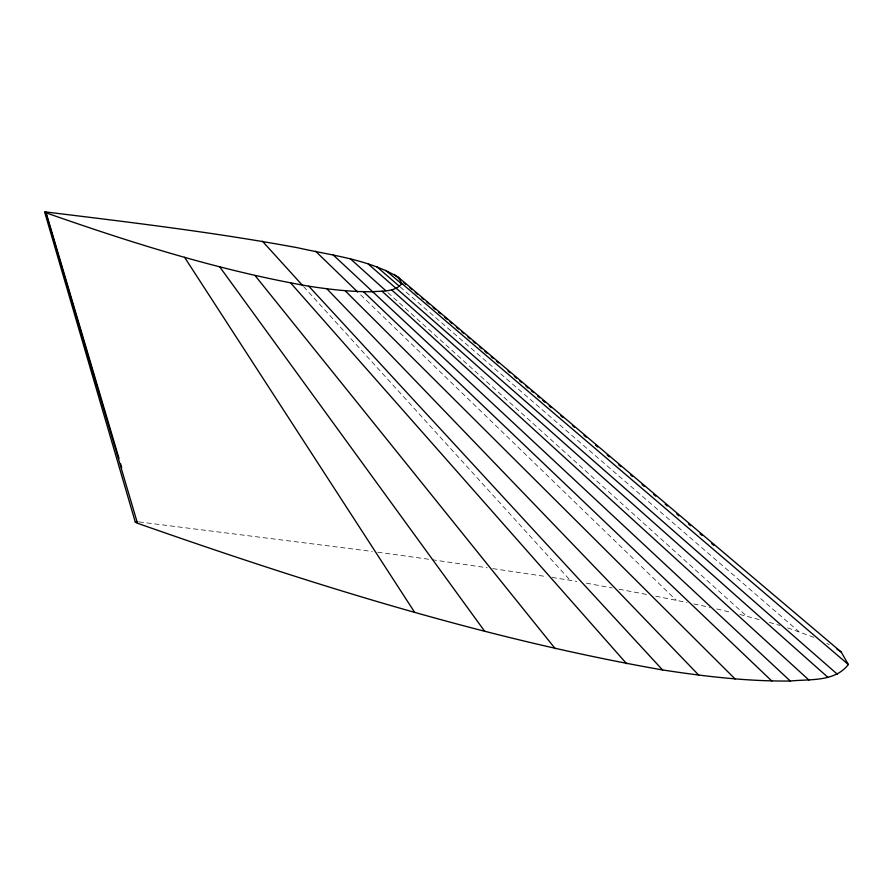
<?xml version="1.0" encoding="UTF-8"?>
<svg xmlns="http://www.w3.org/2000/svg" width="893" height="893" viewBox="0 0 893 893"><rect width="100%" height="100%" fill="white"/><g stroke="black" fill="none" stroke-linecap="round" stroke-linejoin="round"><path stroke-width="0.67" stroke-dasharray="4.46 3.35" d="M139.141 521.936L372.325 551.45M377.75 552.198L430.75 559.531M432.123 559.732L487.31 567.803M492.824 568.618L546.572 576.61M552.075 577.436L576.8 581.376M586.333 583.151L612.207 587.974M619.016 589.246L647.604 594.638M655.763 596.223L687.018 602.485M693.794 603.925L710.069 607.385M716.822 608.959L731.68 612.509M739.784 614.44L759.965 619.809M769.364 622.443L780.114 625.457M787.648 627.868L814.762 637.647M826.896 643.451L829.318 644.646M400.22 286.999L798.788 631.53M387.942 292.658L746.537 616.058M360.672 294.869L676.168 600.185M303.598 286.575L569.991 580.104"/><path stroke-width="1.34" d="M44.65 212.121L45.744 212.713C131.662 242.874 218.964 270.412 308.788 286.195C329.952 289.444 351.317 291.955 372.761 291.743C382.684 290.727 394.996 292.312 401.85 283.483L398.267 277.221C367.994 259.227 331.694 255.476 297.882 247.808C214.454 232.314 130.11 222.279 45.9 211.976L44.65 212.121L135.29 522.081L137.477 523.253C308.978 583.464 483.28 638.439 662.584 669.951C704.834 676.425 747.474 681.448 790.283 681.024C810.085 678.981 834.665 682.163 848.35 664.537L841.206 652.024L398.267 277.221M135.29 522.081L137.79 521.78M837.076 649.222L841.206 652.024M394.137 274.408L400.466 279.777M403.625 282.456L405.735 284.242M409.954 287.825L412.064 289.611M415.234 292.29L417.344 294.087M421.563 297.659L423.673 299.445M426.832 302.135L428.941 303.921M433.161 307.493L435.271 309.291M438.441 311.97L440.55 313.756M444.77 317.339L446.88 319.125M450.039 321.804L452.148 323.59M456.368 327.173L458.477 328.959M461.648 331.638L463.757 333.435M467.977 337.007L470.086 338.793M473.245 341.483L475.355 343.269M479.574 346.841L481.684 348.638M484.854 351.317L486.964 353.103M491.183 356.687L493.293 358.473M496.452 361.152L498.562 362.938M508.061 370.986L510.171 372.783M514.39 376.355L516.5 378.141M519.659 380.831L521.769 382.617M525.988 386.189L528.098 387.975M531.268 390.665L533.378 392.451M537.597 396.023L539.707 397.82M542.866 400.499L544.976 402.285M549.195 405.869L551.305 407.654M560.804 415.703L562.914 417.489M572.402 425.537L574.512 427.323M584.011 435.371L586.121 437.168M595.609 445.216L597.718 447.002M607.207 455.05L609.316 456.836M618.816 464.885L620.925 466.671M630.413 474.719L632.523 476.516M642.022 484.564L644.132 486.35M653.62 494.398L655.73 496.184M665.229 504.232L667.339 506.018M676.827 514.067L678.937 515.864M688.436 523.912L690.546 525.698M700.034 533.746L702.144 535.532M711.643 543.58L713.753 545.366M401.85 283.483L848.35 664.537M385.642 270.255L402.185 284.398M377.025 266.951L399.16 286.084M396.425 288.417L837.534 674.382M368.329 264.094L396.224 288.517M391.58 289.857L827.844 677.262M350.849 259.204L385.876 290.794M382.104 291.252L808.935 680.042M333.256 254.996L790.283 681.024M363.496 291.732L771.786 681.002M315.597 251.246L357.725 292.022M345.122 290.716L735.106 678.97M326.894 288.796L698.739 675.13M308.788 286.195L662.584 669.951M262.408 241.188L302.682 285.57M290.783 283.081L626.64 663.722M255.041 275.546L555.279 648.698M219.689 266.828L484.709 631.295M184.55 257.273L414.564 612.207M45.9 211.976L119.037 458.522M120.566 463.69L121.716 467.564M45.744 212.713L137.477 523.253"/></g></svg>
